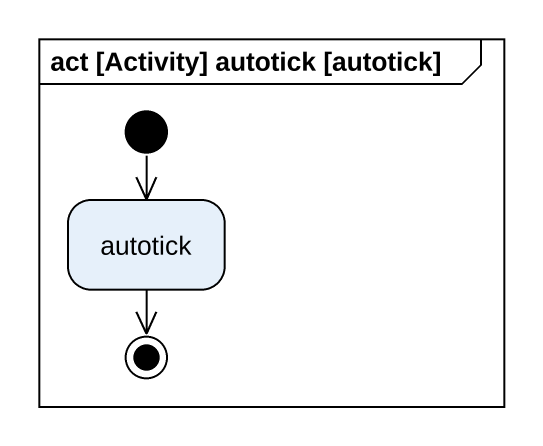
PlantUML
@startuml
mainframe act [Activity] autotick [autotick]
hide empty description
state autotick
[*] --> autotick
autotick --> [*]
@enduml
